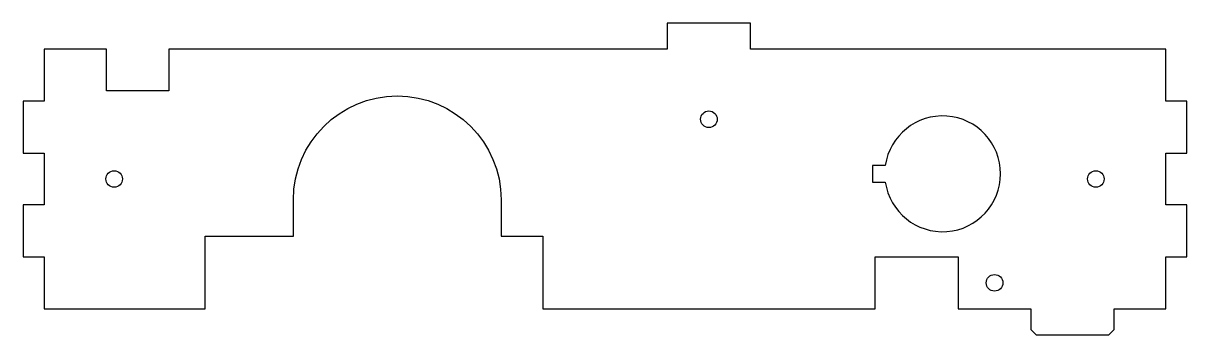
# Model space of a CAD drawing. Header units: millimetres. Extents: x -72 to 152, y -5 to 55.
import ezdxf

# ---------------------------------------------------------------- set-up
doc = ezdxf.new("R2010")
doc.units = ezdxf.units.MM
doc.layers.get('0').update_dxf_attribs({"linetype": 'CONTINUOUS'})

msp = doc.modelspace()

# ---------------------------------------------------------------- linework, layer by layer
for points in [[(137, -5), (138, -4), (138, 0), (148, 0), (148, 10), (152, 10), (152, 20), (148, 20), (148, 30), (152, 30), (152, 40), (148, 40), (148, 50), (68, 50), (68, 55), (52, 55), (52, 50), (-44, 50), (-44, 42), (-56, 42), (-56, 50), (-68, 50), (-68, 40), (-72, 40), (-72, 30), (-68, 30), (-68, 20), (-72, 20), (-72, 10), (-68, 10), (-68, 0), (-37, 0), (-37, 14), (-20, 14), (-20, 21, -1), (20, 21), (20, 14), (28, 14), (28, 0), (92, 0), (92, 10), (108, 10), (108, 0), (122, 0), (122, -4), (123, -5)], [(93.97, 24.4, 13.865378), (93.97, 27.6), (91.5, 27.6), (91.5, 24.4)]]:
    msp.add_lwpolyline(points, format="xyb", close=True)
for centre in [(60, 36.5), (-54.5, 25), (134.5, 25), (115, 5)]:
    msp.add_circle(centre, 1.6)

doc.saveas('drawing.dxf')
